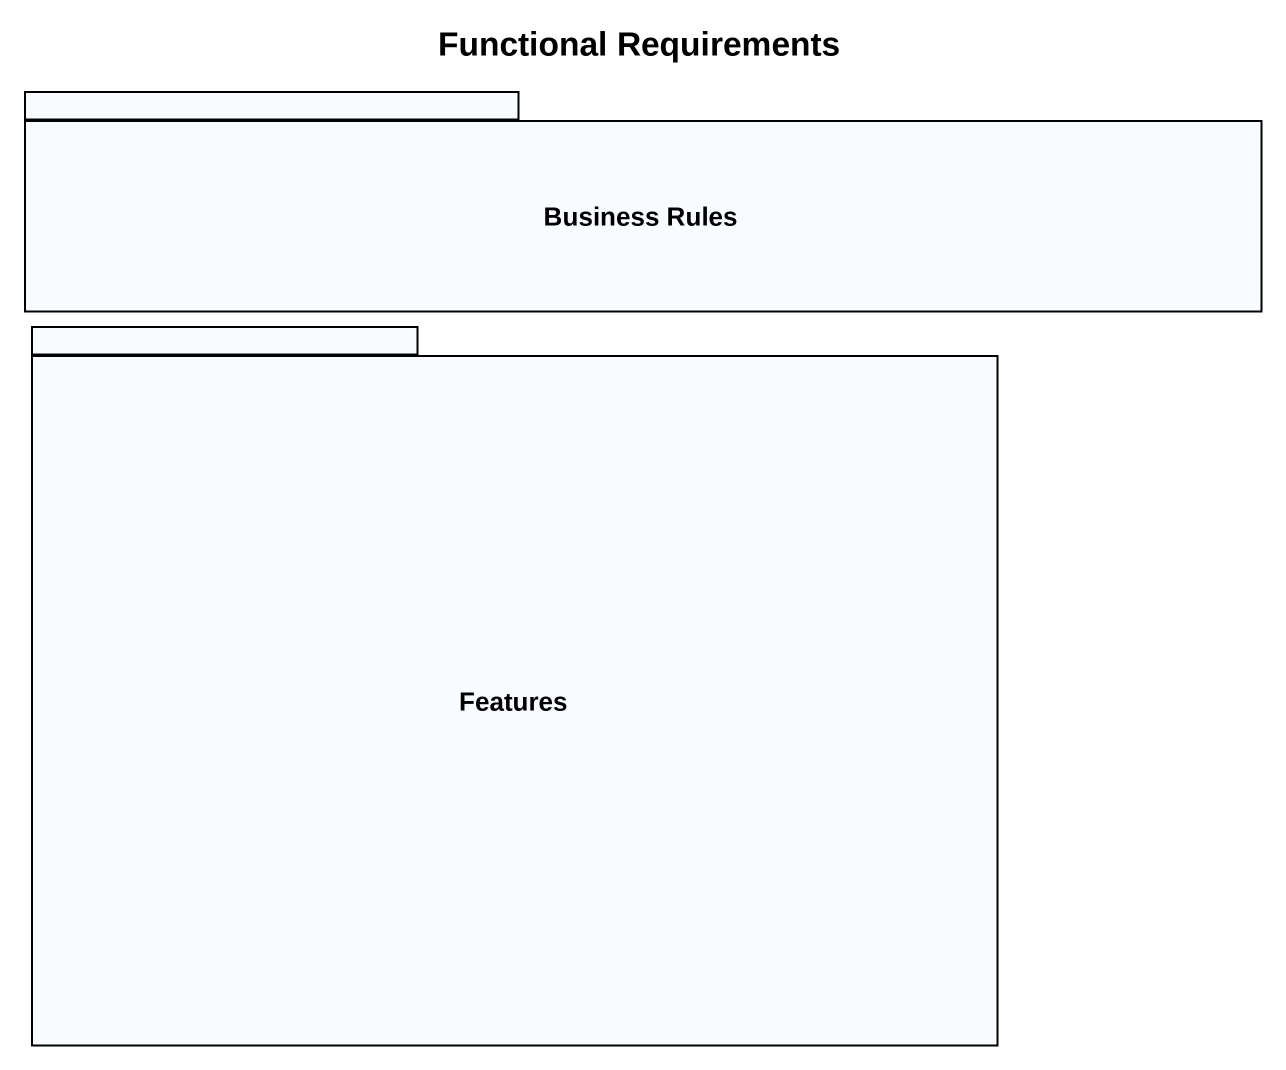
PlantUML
@startuml
title Functional Requirements
package "Business Rules" as Business_Rules {
}
package Features {
}
@enduml
